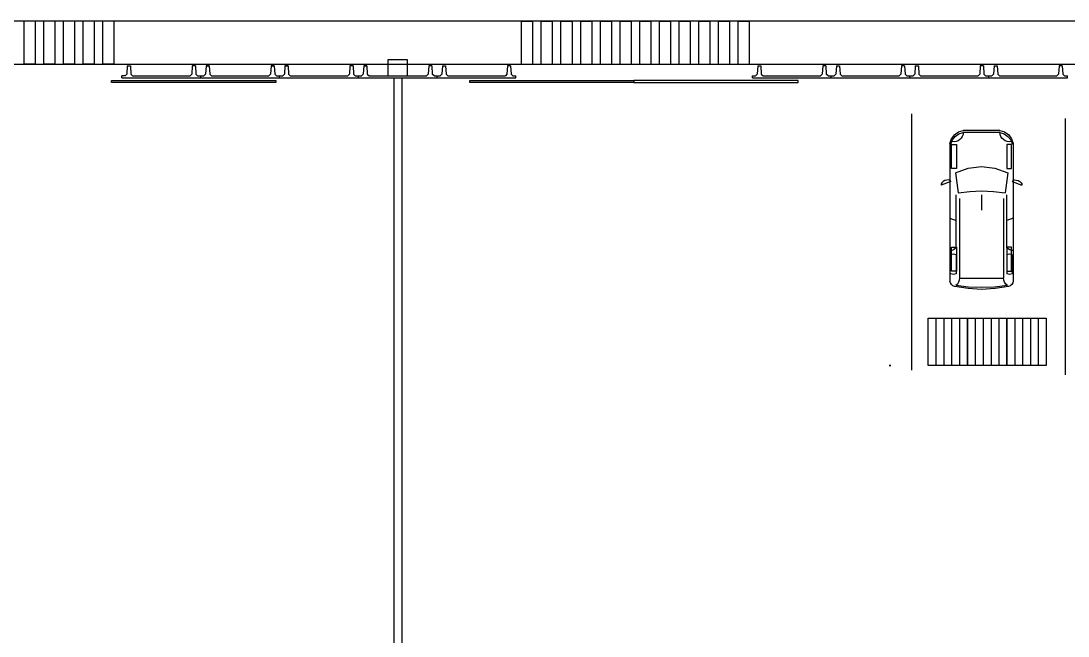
# Model space of a CAD drawing. Header units: metres. Extents: x 2 to 323, y -2 to 254.
# Drawn here: x 157.73 to 184.31, y 23.16 to 38.75 of the extents above; entities that cross this region are included whole.
import ezdxf

# ---------------------------------------------------------------- set-up
doc = ezdxf.new("R2010")
doc.units = ezdxf.units.M
for name, color, linetype in [('0-CARPINTERIA', 7, 'Continuous'), ('0-EST CORTE', 7, 'Continuous'), ('0-MURO', 7, 'Continuous'), ('0-MUROS EXISTENTES', 7, 'Continuous'), ('0-PROYECCIONES', 7, 'Continuous'), ('000 ALE LINEA DE CALLES', 7, 'Continuous'), ('Demarcación PL', 7, 'Continuous'), ('PDF_2015_FC_1º Etapa_Columnas Nave', 7, 'Continuous'), ('Playón', 7, 'Continuous')]:
    doc.layers.add(name, color=color, linetype=linetype)

msp = doc.modelspace()

# ---------------------------------------------------------------- linework, layer by layer
for p, q in [((182.576, 35.972), (181.65, 35.972)), ((182.576, 35.922), (181.65, 35.922)), ((181.311, 35.639), (181.311, 32.155)), ((182.916, 35.639), (182.916, 32.155)), ((181.45, 34.896), (181.517, 34.392)), ((182.776, 34.896), (182.709, 34.392)), ((181.335, 34.683), (181.088, 34.587)), ((182.892, 34.683), (183.138, 34.587)), ((181.469, 32.999), (181.469, 34.341)), ((182.113, 34.343), (182.113, 33.956)), ((182.758, 32.999), (182.758, 34.341)), ((181.553, 34.247), (181.553, 32.23)), ((182.673, 34.247), (182.673, 32.23)), ((181.311, 33.752), (181.469, 33.694)), ((182.916, 33.752), (182.758, 33.694)), ((181.469, 32.825), (181.469, 32.341)), ((182.758, 32.825), (182.758, 32.341)), ((182.891, 32.825), (182.891, 32.341)), ((181.553, 32.23), (182.673, 32.23)), ((180.754, 30.012), (180.754, 31.212)), ((180.754, 31.212), (181.754, 31.212)), ((180.954, 31.212), (180.954, 30.012)), ((181.154, 31.212), (181.154, 30.012)), ((181.354, 31.212), (181.354, 30.012)), ((181.554, 31.212), (181.554, 30.012)), ((181.754, 30.012), (181.754, 31.212)), ((181.754, 31.212), (182.754, 31.212)), ((181.754, 31.212), (181.754, 30.012)), ((181.954, 31.212), (181.954, 30.012)), ((182.154, 31.212), (182.154, 30.012)), ((182.354, 31.212), (182.354, 30.012)), ((182.554, 31.212), (182.554, 30.012)), ((182.754, 30.012), (182.754, 31.212)), ((182.754, 31.212), (183.754, 31.212)), ((182.754, 31.212), (182.754, 30.012)), ((182.954, 31.212), (182.954, 30.012)), ((183.154, 31.212), (183.154, 30.012)), ((183.354, 31.212), (183.354, 30.012)), ((183.554, 31.212), (183.554, 30.012)), ((183.754, 31.212), (183.754, 30.012)), ((181.754, 30.012), (180.754, 30.012)), ((182.754, 30.012), (181.754, 30.012)), ((183.754, 30.012), (182.754, 30.012))]:
    msp.add_line(p, q)
for points in [[(181.311, 35.639), (181.35, 35.761), (181.424, 35.863), (181.527, 35.935), (181.65, 35.972)], [(181.329, 35.623), (181.372, 35.732), (181.444, 35.822), (181.538, 35.887), (181.65, 35.922)], [(181.65, 35.922), (181.643, 35.87), (181.625, 35.822), (181.598, 35.778), (181.561, 35.741), (181.516, 35.712), (181.468, 35.695), (181.416, 35.688), (181.364, 35.692)], [(182.576, 35.972), (182.699, 35.935), (182.802, 35.863), (182.876, 35.761), (182.916, 35.639)], [(182.576, 35.922), (182.688, 35.887), (182.783, 35.822), (182.854, 35.732), (182.897, 35.623)], [(182.862, 35.692), (182.81, 35.688), (182.759, 35.695), (182.71, 35.712), (182.666, 35.741), (182.629, 35.778), (182.601, 35.822), (182.583, 35.87), (182.576, 35.922)], [(181.45, 34.896), (181.774, 35.017), (182.113, 35.058), (182.452, 35.017), (182.776, 34.896)], [(181.335, 34.683), (181.315, 34.705), (181.28, 34.717), (181.235, 34.716), (181.185, 34.703), (181.139, 34.679), (181.105, 34.649), (181.088, 34.617), (181.088, 34.587)], [(182.892, 34.683), (182.912, 34.705), (182.947, 34.717), (182.991, 34.716), (183.041, 34.703), (183.087, 34.679), (183.121, 34.649), (183.139, 34.617), (183.138, 34.587)], [(181.517, 34.392), (181.815, 34.429), (182.113, 34.441), (182.412, 34.429), (182.709, 34.392)], [(181.469, 32.999), (181.435, 32.97), (181.397, 32.947), (181.355, 32.933), (181.311, 32.927)], [(182.916, 32.927), (182.872, 32.933), (182.83, 32.947), (182.791, 32.97), (182.758, 32.999)], [(181.335, 32.825), (181.367, 32.839), (181.402, 32.843), (181.436, 32.839), (181.469, 32.825)], [(182.758, 32.825), (182.79, 32.839), (182.825, 32.843), (182.859, 32.839), (182.891, 32.825)], [(181.469, 32.341), (181.436, 32.328), (181.402, 32.323), (181.367, 32.328), (181.335, 32.341)], [(181.553, 32.23), (181.548, 32.175), (181.529, 32.123), (181.499, 32.077), (181.457, 32.04)], [(182.769, 32.04), (182.728, 32.077), (182.697, 32.123), (182.679, 32.175), (182.673, 32.23)], [(182.891, 32.341), (182.859, 32.328), (182.825, 32.323), (182.79, 32.328), (182.758, 32.341)], [(181.431, 32.013), (181.385, 32.033), (181.348, 32.065), (181.323, 32.107), (181.311, 32.155)], [(182.795, 32.013), (182.455, 31.962), (182.113, 31.945), (181.771, 31.962), (181.431, 32.013)], [(182.769, 32.04), (182.442, 32.003), (182.113, 31.991), (181.784, 32.003), (181.457, 32.04)], [(182.916, 32.155), (182.904, 32.107), (182.878, 32.065), (182.841, 32.033), (182.795, 32.013)]]:
    msp.add_lwpolyline(points)
for points in [[(181.473, 35.614), (181.473, 35.006), (181.353, 35.006), (181.353, 35.614), (181.473, 35.614)], [(182.753, 35.614), (182.753, 35.006), (182.873, 35.006), (182.873, 35.614), (182.753, 35.614)], [(181.473, 33.014), (181.473, 32.406), (181.353, 32.406), (181.353, 33.014), (181.473, 33.014)], [(182.753, 33.014), (182.753, 32.406), (182.873, 32.406), (182.873, 33.014), (182.753, 33.014)]]:
    msp.add_lwpolyline(points, close=True)
at = {"layer": '0-CARPINTERIA'}
for points in [[(160.031, 37.236), (164.199, 37.236), (164.199, 37.186), (160.031, 37.186), (160.031, 37.236)], [(169.122, 37.239), (173.29, 37.239), (173.29, 37.189), (169.122, 37.189), (169.122, 37.239)], [(177.457, 37.239), (173.29, 37.239), (173.29, 37.189), (177.457, 37.189), (177.457, 37.239)]]:
    msp.add_lwpolyline(points, close=True, dxfattribs=at)
at = {"layer": '0-EST CORTE'}
msp.add_lwpolyline([(167.046, 37.361), (167.546, 37.361), (167.546, 37.761), (167.046, 37.761), (167.046, 37.361)], close=True, dxfattribs=at)
msp.add_lwpolyline([(167.046, 37.361), (167.546, 37.361), (167.546, 37.761), (167.046, 37.761), (167.046, 37.361)], close=True, dxfattribs=at)
msp.add_lwpolyline([(167.046, 37.361), (167.546, 37.361), (167.546, 37.761), (167.046, 37.761), (167.046, 37.361)], close=True, dxfattribs=at)
msp.add_lwpolyline([(167.046, 37.361), (167.546, 37.361), (167.546, 37.761), (167.046, 37.761), (167.046, 37.361)], close=True, dxfattribs=at)
msp.add_lwpolyline([(167.046, 37.361), (167.546, 37.361), (167.546, 37.761), (167.046, 37.761), (167.046, 37.361)], close=True, dxfattribs=at)
msp.add_lwpolyline([(167.046, 37.361), (167.546, 37.361), (167.546, 37.761), (167.046, 37.761), (167.046, 37.361)], close=True, dxfattribs=at)
msp.add_lwpolyline([(167.046, 37.361), (167.546, 37.361), (167.546, 37.761), (167.046, 37.761), (167.046, 37.361)], close=True, dxfattribs=at)
at = {"layer": '0-MURO'}
for p, q in [((162.161, 37.626), (162.081, 37.626)), ((162.161, 37.626), (162.081, 37.626)), ((162.161, 37.626), (162.081, 37.626)), ((162.431, 37.626), (162.511, 37.626)), ((162.431, 37.626), (162.511, 37.626)), ((162.431, 37.626), (162.511, 37.626)), ((162.431, 37.626), (162.511, 37.626)), ((162.431, 37.626), (162.511, 37.626)), ((162.431, 37.626), (162.511, 37.626)), ((164.081, 37.626), (164.161, 37.626)), ((164.161, 37.626), (164.081, 37.626)), ((164.161, 37.626), (164.081, 37.626)), ((164.081, 37.626), (164.161, 37.626)), ((164.081, 37.626), (164.161, 37.626)), ((164.161, 37.626), (164.081, 37.626)), ((164.161, 37.626), (164.081, 37.626)), ((164.081, 37.626), (164.161, 37.626)), ((164.081, 37.626), (164.161, 37.626)), ((164.161, 37.626), (164.081, 37.626)), ((164.161, 37.626), (164.081, 37.626)), ((164.081, 37.626), (164.161, 37.626)), ((164.431, 37.626), (164.511, 37.626)), ((164.511, 37.626), (164.431, 37.626)), ((164.511, 37.626), (164.431, 37.626)), ((164.431, 37.626), (164.511, 37.626)), ((164.431, 37.626), (164.511, 37.626)), ((164.511, 37.626), (164.431, 37.626)), ((164.511, 37.626), (164.431, 37.626)), ((164.431, 37.626), (164.511, 37.626)), ((164.431, 37.626), (164.511, 37.626)), ((164.511, 37.626), (164.431, 37.626)), ((164.511, 37.626), (164.431, 37.626)), ((164.431, 37.626), (164.511, 37.626)), ((166.161, 37.626), (166.081, 37.626)), ((166.161, 37.626), (166.081, 37.626)), ((166.161, 37.626), (166.081, 37.626)), ((166.161, 37.626), (166.081, 37.626)), ((166.161, 37.626), (166.081, 37.626)), ((166.161, 37.626), (166.081, 37.626)), ((166.431, 37.626), (166.511, 37.626)), ((166.431, 37.626), (166.511, 37.626)), ((166.431, 37.626), (166.511, 37.626))]:
    msp.add_line(p, q, dxfattribs=at)
at = {"layer": '0-MUROS EXISTENTES'}
for p, q in [((160.431, 37.611), (160.418, 37.401)), ((160.431, 37.611), (160.418, 37.401)), ((160.431, 37.611), (160.511, 37.611)), ((160.431, 37.611), (160.511, 37.611)), ((160.511, 37.611), (160.523, 37.401)), ((160.511, 37.611), (160.523, 37.401)), ((162.081, 37.611), (162.068, 37.401)), ((162.081, 37.611), (162.068, 37.401)), ((162.161, 37.611), (162.081, 37.611)), ((162.161, 37.611), (162.081, 37.611)), ((162.161, 37.611), (162.081, 37.611)), ((162.161, 37.611), (162.081, 37.611)), ((162.161, 37.611), (162.081, 37.611)), ((162.161, 37.611), (162.081, 37.611)), ((162.161, 37.611), (162.173, 37.401)), ((162.161, 37.611), (162.173, 37.401)), ((162.431, 37.611), (162.418, 37.401)), ((162.431, 37.611), (162.418, 37.401)), ((162.431, 37.611), (162.418, 37.401)), ((162.431, 37.611), (162.418, 37.401)), ((162.431, 37.611), (162.511, 37.611)), ((162.431, 37.611), (162.511, 37.611)), ((162.431, 37.611), (162.511, 37.611)), ((162.431, 37.611), (162.511, 37.611)), ((162.431, 37.611), (162.511, 37.611)), ((162.431, 37.611), (162.511, 37.611)), ((162.511, 37.611), (162.523, 37.401)), ((162.511, 37.611), (162.523, 37.401)), ((162.511, 37.611), (162.523, 37.401)), ((162.511, 37.611), (162.523, 37.401)), ((164.081, 37.611), (164.068, 37.401)), ((164.081, 37.611), (164.068, 37.401)), ((164.081, 37.611), (164.068, 37.401)), ((164.081, 37.611), (164.068, 37.401)), ((164.081, 37.611), (164.161, 37.611)), ((164.161, 37.611), (164.081, 37.611)), ((164.161, 37.611), (164.081, 37.611)), ((164.081, 37.611), (164.161, 37.611)), ((164.081, 37.611), (164.161, 37.611)), ((164.161, 37.611), (164.081, 37.611)), ((164.161, 37.611), (164.081, 37.611)), ((164.081, 37.611), (164.161, 37.611)), ((164.081, 37.611), (164.161, 37.611)), ((164.161, 37.611), (164.081, 37.611)), ((164.161, 37.611), (164.081, 37.611)), ((164.081, 37.611), (164.161, 37.611)), ((164.161, 37.611), (164.173, 37.401)), ((164.161, 37.611), (164.173, 37.401)), ((164.161, 37.611), (164.173, 37.401)), ((164.161, 37.611), (164.173, 37.401)), ((164.431, 37.611), (164.418, 37.401)), ((164.431, 37.611), (164.418, 37.401)), ((164.431, 37.611), (164.418, 37.401)), ((164.431, 37.611), (164.418, 37.401)), ((164.431, 37.611), (164.511, 37.611)), ((164.511, 37.611), (164.431, 37.611)), ((164.511, 37.611), (164.431, 37.611)), ((164.431, 37.611), (164.511, 37.611)), ((164.431, 37.611), (164.511, 37.611)), ((164.511, 37.611), (164.431, 37.611)), ((164.511, 37.611), (164.431, 37.611)), ((164.431, 37.611), (164.511, 37.611)), ((164.431, 37.611), (164.511, 37.611)), ((164.511, 37.611), (164.431, 37.611)), ((164.511, 37.611), (164.431, 37.611)), ((164.431, 37.611), (164.511, 37.611)), ((164.511, 37.611), (164.523, 37.401)), ((164.511, 37.611), (164.523, 37.401)), ((164.511, 37.611), (164.523, 37.401)), ((164.511, 37.611), (164.523, 37.401)), ((166.081, 37.611), (166.068, 37.401)), ((166.081, 37.611), (166.068, 37.401)), ((166.081, 37.611), (166.068, 37.401)), ((166.081, 37.611), (166.068, 37.401)), ((166.161, 37.611), (166.081, 37.611)), ((166.161, 37.611), (166.081, 37.611)), ((166.161, 37.611), (166.081, 37.611)), ((166.161, 37.611), (166.081, 37.611)), ((166.161, 37.611), (166.081, 37.611)), ((166.161, 37.611), (166.081, 37.611)), ((166.161, 37.611), (166.173, 37.401)), ((166.161, 37.611), (166.173, 37.401)), ((166.161, 37.611), (166.173, 37.401)), ((166.161, 37.611), (166.173, 37.401)), ((166.431, 37.611), (166.418, 37.401)), ((166.431, 37.611), (166.418, 37.401)), ((166.431, 37.611), (166.511, 37.611)), ((166.431, 37.611), (166.511, 37.611)), ((166.431, 37.611), (166.511, 37.611)), ((166.511, 37.611), (166.523, 37.401)), ((166.511, 37.611), (166.523, 37.401)), ((168.081, 37.611), (168.068, 37.401)), ((168.081, 37.611), (168.068, 37.401)), ((168.161, 37.611), (168.081, 37.611)), ((168.161, 37.611), (168.081, 37.611)), ((168.161, 37.611), (168.081, 37.611)), ((168.161, 37.611), (168.081, 37.611)), ((168.161, 37.611), (168.081, 37.611)), ((168.161, 37.611), (168.081, 37.611)), ((168.161, 37.611), (168.173, 37.401)), ((168.161, 37.611), (168.173, 37.401)), ((168.431, 37.611), (168.418, 37.401)), ((168.431, 37.611), (168.418, 37.401)), ((168.431, 37.611), (168.511, 37.611)), ((168.431, 37.611), (168.511, 37.611)), ((168.431, 37.611), (168.511, 37.611)), ((168.431, 37.611), (168.511, 37.611)), ((168.431, 37.611), (168.511, 37.611)), ((168.431, 37.611), (168.511, 37.611)), ((168.511, 37.611), (168.523, 37.401)), ((168.511, 37.611), (168.523, 37.401)), ((170.081, 37.611), (170.068, 37.401)), ((170.081, 37.611), (170.068, 37.401)), ((170.161, 37.611), (170.081, 37.611)), ((170.161, 37.611), (170.081, 37.611)), ((170.161, 37.611), (170.173, 37.401)), ((170.161, 37.611), (170.173, 37.401)), ((176.431, 37.611), (176.418, 37.401)), ((176.431, 37.611), (176.418, 37.401)), ((176.431, 37.611), (176.511, 37.611)), ((176.431, 37.611), (176.511, 37.611)), ((176.511, 37.611), (176.523, 37.401)), ((176.511, 37.611), (176.523, 37.401)), ((178.081, 37.611), (178.068, 37.401)), ((178.081, 37.611), (178.068, 37.401)), ((178.161, 37.611), (178.081, 37.611)), ((178.161, 37.611), (178.081, 37.611)), ((178.161, 37.611), (178.173, 37.401)), ((178.161, 37.611), (178.173, 37.401)), ((178.431, 37.611), (178.418, 37.401)), ((178.431, 37.611), (178.418, 37.401)), ((178.431, 37.611), (178.511, 37.611)), ((178.431, 37.611), (178.511, 37.611)), ((178.511, 37.611), (178.523, 37.401)), ((178.511, 37.611), (178.523, 37.401)), ((180.081, 37.611), (180.068, 37.401)), ((180.081, 37.611), (180.068, 37.401)), ((180.161, 37.611), (180.081, 37.611)), ((180.161, 37.611), (180.081, 37.611)), ((180.161, 37.611), (180.173, 37.401)), ((180.161, 37.611), (180.173, 37.401)), ((180.431, 37.611), (180.418, 37.401)), ((180.431, 37.611), (180.418, 37.401)), ((180.431, 37.611), (180.511, 37.611)), ((180.431, 37.611), (180.511, 37.611)), ((180.511, 37.611), (180.523, 37.401)), ((180.511, 37.611), (180.523, 37.401)), ((182.081, 37.611), (182.068, 37.401)), ((182.081, 37.611), (182.068, 37.401)), ((182.161, 37.611), (182.081, 37.611)), ((182.161, 37.611), (182.081, 37.611)), ((182.161, 37.611), (182.173, 37.401)), ((182.161, 37.611), (182.173, 37.401)), ((182.431, 37.611), (182.418, 37.401)), ((182.431, 37.611), (182.418, 37.401)), ((182.431, 37.611), (182.511, 37.611)), ((182.431, 37.611), (182.511, 37.611)), ((182.511, 37.611), (182.523, 37.401)), ((182.511, 37.611), (182.523, 37.401)), ((184.081, 37.611), (184.068, 37.401)), ((184.081, 37.611), (184.068, 37.401)), ((184.161, 37.611), (184.081, 37.611)), ((184.161, 37.611), (184.081, 37.611)), ((184.161, 37.611), (184.173, 37.401)), ((184.161, 37.611), (184.173, 37.401)), ((160.296, 37.311), (160.296, 37.361)), ((160.296, 37.311), (160.296, 37.361)), ((160.376, 37.361), (160.296, 37.361)), ((160.296, 37.311), (160.296, 37.361)), ((160.296, 37.311), (160.296, 37.361)), ((160.376, 37.361), (160.296, 37.361)), ((160.296, 37.311), (162.296, 37.311)), ((160.296, 37.311), (162.296, 37.311)), ((160.376, 37.361), (160.418, 37.401)), ((160.376, 37.361), (160.418, 37.401)), ((160.523, 37.401), (160.566, 37.361)), ((160.523, 37.401), (160.566, 37.361)), ((160.566, 37.361), (162.026, 37.361)), ((160.566, 37.361), (162.026, 37.361)), ((162.068, 37.401), (162.026, 37.361)), ((162.068, 37.401), (162.026, 37.361)), ((162.216, 37.361), (162.173, 37.401)), ((162.216, 37.361), (162.173, 37.401)), ((162.216, 37.361), (162.296, 37.361)), ((162.216, 37.361), (162.296, 37.361)), ((162.296, 37.311), (162.296, 37.361)), ((162.296, 37.311), (162.296, 37.361)), ((162.296, 37.361), (162.376, 37.361)), ((162.296, 37.311), (162.296, 37.361)), ((162.296, 37.311), (162.296, 37.361)), ((162.296, 37.361), (162.376, 37.361)), ((162.296, 37.311), (164.296, 37.311)), ((162.296, 37.311), (164.296, 37.311)), ((162.376, 37.361), (162.418, 37.401)), ((162.376, 37.361), (162.418, 37.401)), ((162.523, 37.401), (162.566, 37.361)), ((162.523, 37.401), (162.566, 37.361)), ((162.566, 37.361), (164.026, 37.361)), ((162.566, 37.361), (164.026, 37.361)), ((164.068, 37.401), (164.026, 37.361)), ((164.068, 37.401), (164.026, 37.361)), ((164.216, 37.361), (164.173, 37.401)), ((164.216, 37.361), (164.173, 37.401)), ((164.216, 37.361), (164.296, 37.361)), ((164.216, 37.361), (164.296, 37.361)), ((164.296, 37.311), (164.296, 37.361)), ((164.296, 37.311), (164.296, 37.361)), ((164.296, 37.361), (164.376, 37.361)), ((164.296, 37.311), (164.296, 37.361)), ((164.296, 37.311), (164.296, 37.361)), ((164.296, 37.361), (164.376, 37.361)), ((164.296, 37.311), (166.296, 37.311)), ((164.296, 37.311), (166.296, 37.311)), ((164.376, 37.361), (164.418, 37.401)), ((164.376, 37.361), (164.418, 37.401)), ((164.523, 37.401), (164.566, 37.361)), ((164.523, 37.401), (164.566, 37.361)), ((164.566, 37.361), (166.026, 37.361)), ((164.566, 37.361), (166.026, 37.361)), ((166.068, 37.401), (166.026, 37.361)), ((166.068, 37.401), (166.026, 37.361)), ((166.216, 37.361), (166.173, 37.401)), ((166.216, 37.361), (166.173, 37.401)), ((166.216, 37.361), (166.296, 37.361)), ((166.216, 37.361), (166.296, 37.361)), ((166.296, 37.311), (166.296, 37.361)), ((166.296, 37.311), (166.296, 37.361)), ((166.296, 37.361), (166.376, 37.361)), ((166.296, 37.311), (166.296, 37.361)), ((166.296, 37.311), (166.296, 37.361)), ((166.296, 37.361), (166.376, 37.361)), ((166.296, 37.311), (168.296, 37.311)), ((166.296, 37.311), (168.296, 37.311)), ((166.376, 37.361), (166.418, 37.401)), ((166.376, 37.361), (166.418, 37.401)), ((166.523, 37.401), (166.566, 37.361)), ((166.523, 37.401), (166.566, 37.361)), ((166.566, 37.361), (168.026, 37.361)), ((166.566, 37.361), (168.026, 37.361)), ((168.068, 37.401), (168.026, 37.361)), ((168.068, 37.401), (168.026, 37.361)), ((168.216, 37.361), (168.173, 37.401)), ((168.216, 37.361), (168.173, 37.401)), ((168.216, 37.361), (168.296, 37.361)), ((168.216, 37.361), (168.296, 37.361)), ((168.296, 37.311), (168.296, 37.361)), ((168.296, 37.361), (168.376, 37.361)), ((168.296, 37.311), (168.296, 37.361)), ((168.296, 37.311), (168.296, 37.361)), ((168.296, 37.361), (168.376, 37.361)), ((168.296, 37.311), (168.296, 37.361)), ((168.296, 37.311), (170.296, 37.311)), ((168.296, 37.311), (170.296, 37.311)), ((168.376, 37.361), (168.418, 37.401)), ((168.376, 37.361), (168.418, 37.401)), ((168.523, 37.401), (168.566, 37.361)), ((168.523, 37.401), (168.566, 37.361)), ((168.566, 37.361), (170.026, 37.361)), ((168.566, 37.361), (170.026, 37.361)), ((170.068, 37.401), (170.026, 37.361)), ((170.068, 37.401), (170.026, 37.361)), ((170.216, 37.361), (170.173, 37.401)), ((170.216, 37.361), (170.173, 37.401)), ((170.216, 37.361), (170.296, 37.361)), ((170.216, 37.361), (170.296, 37.361)), ((170.296, 37.311), (170.296, 37.361)), ((170.296, 37.311), (170.296, 37.361)), ((170.296, 37.311), (170.296, 37.361)), ((170.296, 37.311), (170.296, 37.361)), ((176.296, 37.311), (176.296, 37.361)), ((176.296, 37.361), (176.376, 37.361)), ((176.296, 37.311), (176.296, 37.361)), ((176.296, 37.361), (176.376, 37.361)), ((176.296, 37.311), (178.296, 37.311)), ((176.296, 37.311), (178.296, 37.311)), ((176.376, 37.361), (176.418, 37.401)), ((176.376, 37.361), (176.418, 37.401)), ((176.523, 37.401), (176.566, 37.361)), ((176.523, 37.401), (176.566, 37.361)), ((176.566, 37.361), (178.026, 37.361)), ((176.566, 37.361), (178.026, 37.361)), ((178.068, 37.401), (178.026, 37.361)), ((178.068, 37.401), (178.026, 37.361)), ((178.216, 37.361), (178.173, 37.401)), ((178.216, 37.361), (178.173, 37.401)), ((178.216, 37.361), (178.296, 37.361)), ((178.216, 37.361), (178.296, 37.361)), ((178.296, 37.311), (178.296, 37.361)), ((178.296, 37.311), (178.296, 37.361)), ((178.296, 37.361), (178.376, 37.361)), ((178.296, 37.311), (178.296, 37.361)), ((178.296, 37.311), (178.296, 37.361)), ((178.296, 37.361), (178.376, 37.361)), ((178.296, 37.311), (180.296, 37.311)), ((178.296, 37.311), (180.296, 37.311)), ((178.376, 37.361), (178.418, 37.401)), ((178.376, 37.361), (178.418, 37.401)), ((178.523, 37.401), (178.566, 37.361)), ((178.523, 37.401), (178.566, 37.361)), ((178.566, 37.361), (180.026, 37.361)), ((178.566, 37.361), (180.026, 37.361)), ((180.068, 37.401), (180.026, 37.361)), ((180.068, 37.401), (180.026, 37.361)), ((180.216, 37.361), (180.173, 37.401)), ((180.216, 37.361), (180.173, 37.401)), ((180.216, 37.361), (180.296, 37.361)), ((180.216, 37.361), (180.296, 37.361)), ((180.296, 37.311), (180.296, 37.361)), ((180.296, 37.311), (180.296, 37.361)), ((180.296, 37.311), (180.296, 37.361)), ((180.296, 37.311), (180.296, 37.361)), ((180.296, 37.311), (180.296, 37.361)), ((180.296, 37.311), (180.296, 37.361)), ((180.296, 37.361), (180.376, 37.361)), ((180.296, 37.311), (180.296, 37.361)), ((180.296, 37.311), (180.296, 37.361)), ((180.296, 37.361), (180.376, 37.361)), ((180.296, 37.311), (182.296, 37.311)), ((180.296, 37.311), (182.296, 37.311)), ((180.376, 37.361), (180.418, 37.401)), ((180.376, 37.361), (180.418, 37.401)), ((180.523, 37.401), (180.566, 37.361)), ((180.523, 37.401), (180.566, 37.361)), ((180.566, 37.361), (182.026, 37.361)), ((180.566, 37.361), (182.026, 37.361)), ((182.068, 37.401), (182.026, 37.361)), ((182.068, 37.401), (182.026, 37.361)), ((182.216, 37.361), (182.173, 37.401)), ((182.216, 37.361), (182.173, 37.401)), ((182.216, 37.361), (182.296, 37.361)), ((182.216, 37.361), (182.296, 37.361)), ((182.296, 37.311), (182.296, 37.361)), ((182.296, 37.311), (182.296, 37.361)), ((182.296, 37.311), (182.296, 37.361)), ((182.296, 37.311), (182.296, 37.361)), ((182.296, 37.311), (182.296, 37.361)), ((182.296, 37.311), (182.296, 37.361)), ((182.296, 37.361), (182.376, 37.361)), ((182.296, 37.311), (182.296, 37.361)), ((182.296, 37.311), (182.296, 37.361)), ((182.296, 37.361), (182.376, 37.361)), ((182.296, 37.311), (184.296, 37.311)), ((182.296, 37.311), (184.296, 37.311)), ((182.376, 37.361), (182.418, 37.401)), ((182.376, 37.361), (182.418, 37.401)), ((182.523, 37.401), (182.566, 37.361)), ((182.523, 37.401), (182.566, 37.361)), ((182.566, 37.361), (184.026, 37.361)), ((182.566, 37.361), (184.026, 37.361)), ((184.068, 37.401), (184.026, 37.361)), ((184.068, 37.401), (184.026, 37.361)), ((184.216, 37.361), (184.173, 37.401)), ((184.216, 37.361), (184.173, 37.401)), ((184.216, 37.361), (184.296, 37.361)), ((184.216, 37.361), (184.296, 37.361)), ((184.296, 37.311), (184.296, 37.361)), ((184.296, 37.311), (184.296, 37.361)), ((184.296, 37.311), (184.296, 37.361)), ((184.296, 37.311), (184.296, 37.361))]:
    msp.add_line(p, q, dxfattribs=at)
at = {"layer": '0-PROYECCIONES'}
for p, q in [((167.196, 37.311), (167.196, 13.198)), ((167.196, 37.311), (167.196, 13.198)), ((167.396, 37.311), (167.396, 13.198)), ((167.396, 37.311), (167.396, 13.198)), ((167.396, 37.311), (167.396, 13.198)), ((167.396, 37.311), (167.396, 13.198))]:
    msp.add_line(p, q, dxfattribs=at)
at = {"layer": '000 ALE LINEA DE CALLES'}
for p, q in [((180.345, 29.896), (180.345, 36.396)), ((184.241, 29.78), (184.241, 36.28)), ((184.241, 29.78), (184.241, 36.28))]:
    msp.add_line(p, q, dxfattribs=at)
at = {"layer": 'Demarcación PL'}
for p, q in [((217.373, 38.745), (151.692, 38.745)), ((218.39, 37.642), (150.307, 37.642))]:
    msp.add_line(p, q, dxfattribs=at)
at = {"layer": 'PDF_2015_FC_1º Etapa_Columnas Nave'}
msp.add_lwpolyline([(179.77, 30.011), (179.812, 30.011), (179.77, 30.011)], close=True, dxfattribs=at)
at = {"layer": 'Playón'}
for points in [[(157.812, 37.652), (157.812, 38.749), (158.091, 38.749), (158.091, 37.652), (157.812, 37.652)], [(158.312, 37.652), (158.312, 38.749), (158.591, 38.749), (158.591, 37.652), (158.312, 37.652)], [(158.812, 37.652), (158.812, 38.749), (159.091, 38.749), (159.091, 37.652), (158.812, 37.652)], [(159.312, 37.652), (159.312, 38.749), (159.591, 38.749), (159.591, 37.652), (159.312, 37.652)], [(159.812, 37.652), (159.812, 38.749), (160.091, 38.749), (160.091, 37.652), (159.812, 37.652)], [(170.438, 37.648), (170.438, 38.745), (170.718, 38.745), (170.718, 37.648), (170.438, 37.648)], [(170.938, 37.648), (170.938, 38.745), (171.218, 38.745), (171.218, 37.648), (170.938, 37.648)], [(171.438, 37.648), (171.438, 38.745), (171.718, 38.745), (171.718, 37.648), (171.438, 37.648)], [(171.438, 37.648), (171.438, 38.745), (171.718, 38.745), (171.718, 37.648), (171.438, 37.648)], [(171.938, 37.648), (171.938, 38.745), (172.218, 38.745), (172.218, 37.648), (171.938, 37.648)], [(172.438, 37.648), (172.438, 38.745), (172.718, 38.745), (172.718, 37.648), (172.438, 37.648)], [(172.938, 37.648), (172.938, 38.745), (173.218, 38.745), (173.218, 37.648), (172.938, 37.648)], [(173.438, 37.648), (173.438, 38.745), (173.718, 38.745), (173.718, 37.648), (173.438, 37.648)], [(173.938, 37.648), (173.938, 38.745), (174.218, 38.745), (174.218, 37.648), (173.938, 37.648)], [(174.438, 37.648), (174.438, 38.745), (174.718, 38.745), (174.718, 37.648), (174.438, 37.648)], [(174.938, 37.648), (174.938, 38.745), (175.218, 38.745), (175.218, 37.648), (174.938, 37.648)], [(175.438, 37.648), (175.438, 38.745), (175.718, 38.745), (175.718, 37.648), (175.438, 37.648)], [(175.938, 37.648), (175.938, 38.745), (176.218, 38.745), (176.218, 37.648), (175.938, 37.648)]]:
    msp.add_lwpolyline(points, close=True, dxfattribs=at)

doc.saveas('drawing.dxf')
